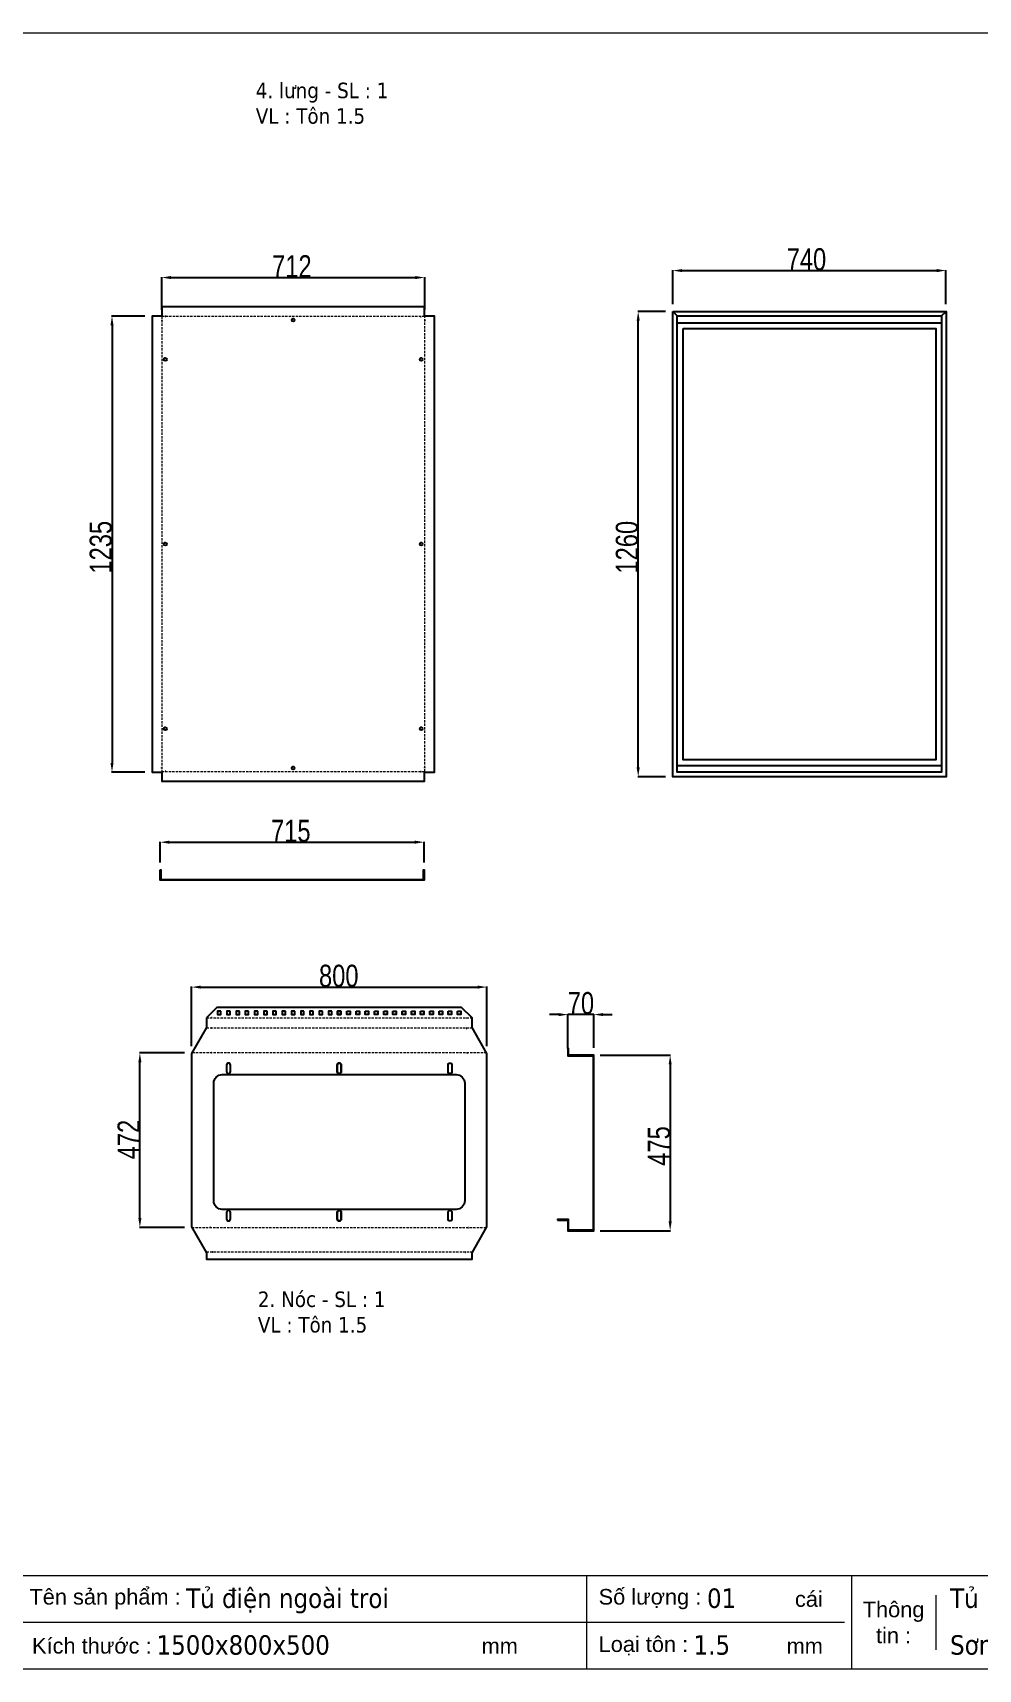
# Model space of a CAD drawing. Header units: inches. Extents: x 21 to 136330, y 8 to 58290.
# Drawn here: x 63787 to 66349, y 40820 to 45252 of the extents above; entities that cross this region are included whole.
import ezdxf
from ezdxf.enums import TextEntityAlignment as Align

# ---------------------------------------------------------------- set-up
doc = ezdxf.new("R2010")
doc.units = ezdxf.units.IN
doc.header["$MEASUREMENT"] = 0
doc.linetypes.add('HIDDEN', pattern=[9.525, 6.35, -3.175])
doc.layers.add('0 @ 1', color=7, linetype='Continuous')
doc.layers.add('@.0.DM. NÉT CHÍNH', color=7, linetype='Continuous')
doc.layers.add('0 TĂNG CỨNG', color=7, linetype='Continuous', lineweight=15)
doc.layers.add('@.0.DM. NÉT ĐỨT', color=8, linetype='HIDDEN', lineweight=9)
doc.layers.add('@.DM. KÍCH THƯỚC', color=8, linetype='Continuous', transparency=0.2)
doc.layers.add('@.DM. KÍCH THƯỚC @ 1', color=8, linetype='Continuous', transparency=0.2)
doc.styles.add('ARIAL', font='arial.ttf')
doc.styles.add('Note Text (ISO)', font='tahoma.ttf')
doc.styles.add('roman', font='roman.shx', dxfattribs={"width": 0.8})
doc.styles.add('Tahoma (Input Text)', font='tahoma.ttf')
doc.dimstyles.new('Kích thước Duy Mạnh', dxfattribs={"dimtxt": 30, "dimasz": 25, "dimexe": 1.25, "dimexo": 20, "dimtad": 1, "dimdec": 1, "dimtxsty": 'roman', "dimcen": 2.5, "dimclrd": 8, "dimclre": 8, "dimclrt": 2, "dimadec": 0, "dimazin": 0, "dimtfac": 1, "dimtdec": 1, "dimtix": 1, "dimtmove": 0, "dimatfit": 3, "dimfxl": 1, "dimtfillclr": 1, "dimarcsym": 0})

# ---------------------------------------------------------------- blocks, each defined once
blk = doc.blocks.new('KHUNG KT1')
at = {"color": 7}
for p, q in [((7128, -4752), (0, -4752)), ((4052.8, -4752), (4052.8, -5040)), ((4868.8, -4752), (4868.8, -5040)), ((5128.7, -4812), (5128.7, -4980)), ((4848, -4896), (0, -4896))]:
    blk.add_line(p, q, dxfattribs=at)
blk.add_lwpolyline([(0, 0), (7128, 0), (7128, -5040), (0, -5040)], close=True, dxfattribs=at)
at = {"color": 2, "char_height": 48, "style": 'ARIAL'}
for s, insert, width, attachment_point in [('  Tên sản phẩm :', (2299.1, -4824), 2202.321, 4), ('  Số lượng :', (4052.8, -4824), 2202.321, 4), ('cái', (4695, -4824), 2202.321, 4), ('Thông\\Ptin :', (4998.8, -4896), 259.945, 5), ('  Loại tôn :', (4052.8, -4968), 2202.321, 4), ('  Kích thước :', (2307, -4968), 2202.321, 4), ('mm', (3729.5, -4968), 2202.321, 4), ('mm', (4669.3, -4968), 2202.321, 4)]:
    blk.add_mtext(s, dxfattribs=dict(at, insert=insert, width=width, attachment_point=attachment_point))
at = {"color": 1, "style": 'Tahoma (Input Text)', "flags": 8}
for tag, p in [('#03', (1514.7, -4846.3)), ('#01', (328.9, -4851.1)), ('#05', (2819, -4851.1)), ('#07', (4424, -4851.1)), ('#09', (5172.9, -4851.1)), ('#02', (189.8, -4995.1)), ('#04', (1755.3, -4995.1)), ('#06', (2727.8, -4995.1)), ('#08', (4382.7, -4995.1)), ('#10', (5172.9, -4995.1))]:
    blk.add_attdef(tag, p, '', height=60, dxfattribs=at)
blk.add_attdef('#11', text='', height=60, dxfattribs=at).set_placement((6996, -4961.6), align=Align.CENTER)
at = {"layer": '0 TĂNG CỨNG', "color": 1, "style": 'ARIAL'}
blk.add_attdef('#12', (852.8, -4987.6), '', height=60, dxfattribs=at)
blk = doc.blocks.new('*D2303')
at = {"layer": '@.DM. KÍCH THƯỚC', "color": 8, "lineweight": -2, "transparency": 16777216}
for p, q in [((64090.7, 44484.5), (64000.9, 44484.5)), ((64090.7, 43249.5), (64000.9, 43249.5))]:
    blk.add_line(p, q, dxfattribs=at)
at = {"layer": '@.DM. KÍCH THƯỚC', "lineweight": -2, "transparency": 16777216}
blk.add_line((64002.2, 44459.5), (64002.2, 43274.5), dxfattribs=at)
at = {"layer": '@.DM. KÍCH THƯỚC', "transparency": 16777216}
for points in [[(63998, 44459.5), (64006.3, 44459.5), (64002.2, 44484.5)], [(63998, 43274.5), (64006.3, 43274.5), (64002.2, 43249.5)]]:
    blk.add_solid(points, dxfattribs=at)
at = {"layer": 'Defpoints', "color": 0, "transparency": 16777216}
for p in [(64110.7, 44484.5), (64002.2, 43249.5), (64110.7, 43249.5)]:
    blk.add_point(p, dxfattribs=at)
at = {"layer": '@.DM. KÍCH THƯỚC', "color": 2, "transparency": 16777216, "insert": (63941.6, 43787), "char_height": 60, "attachment_point": 1, "rotation": 90, "style": 'roman'}
blk.add_mtext('1235', dxfattribs=at)
blk = doc.blocks.new('*D2304')
at = {"layer": '@.DM. KÍCH THƯỚC', "color": 8, "lineweight": -2, "transparency": 16777216}
for p, q in [((64136.9, 44501.5), (64136.9, 44590)), ((64849.3, 44501.5), (64849.3, 44590))]:
    blk.add_line(p, q, dxfattribs=at)
at = {"layer": '@.DM. KÍCH THƯỚC', "lineweight": -2, "transparency": 16777216}
blk.add_line((64161.9, 44588.7), (64824.3, 44588.7), dxfattribs=at)
at = {"layer": '@.DM. KÍCH THƯỚC', "transparency": 16777216}
for points in [[(64161.9, 44592.9), (64161.9, 44584.5), (64136.9, 44588.7)], [(64824.3, 44592.9), (64824.3, 44584.5), (64849.3, 44588.7)]]:
    blk.add_solid(points, dxfattribs=at)
at = {"layer": 'Defpoints', "color": 0, "transparency": 16777216}
for p in [(64849.3, 44588.7), (64136.9, 44481.5), (64849.3, 44481.5)]:
    blk.add_point(p, dxfattribs=at)
at = {"layer": '@.DM. KÍCH THƯỚC', "color": 2, "transparency": 16777216, "insert": (64435.9, 44649.3), "char_height": 60, "attachment_point": 1, "style": 'roman'}
blk.add_mtext('712', dxfattribs=at)
blk = doc.blocks.new('*D2305')
at = {"layer": '@.DM. KÍCH THƯỚC', "color": 8, "lineweight": -2, "transparency": 16777216}
for p, q in [((64132.6, 43004.8), (64132.6, 43061)), ((64847.6, 43004.8), (64847.6, 43061))]:
    blk.add_line(p, q, dxfattribs=at)
at = {"layer": '@.DM. KÍCH THƯỚC', "lineweight": -2, "transparency": 16777216}
blk.add_line((64157.6, 43059.7), (64822.6, 43059.7), dxfattribs=at)
at = {"layer": '@.DM. KÍCH THƯỚC', "transparency": 16777216}
for points in [[(64157.6, 43063.9), (64157.6, 43055.6), (64132.6, 43059.7)], [(64822.6, 43063.9), (64822.6, 43055.6), (64847.6, 43059.7)]]:
    blk.add_solid(points, dxfattribs=at)
at = {"layer": 'Defpoints', "color": 0, "transparency": 16777216}
for p in [(64847.6, 43059.7), (64132.6, 42984.8), (64847.6, 42984.8)]:
    blk.add_point(p, dxfattribs=at)
at = {"layer": '@.DM. KÍCH THƯỚC', "color": 2, "transparency": 16777216, "insert": (64433, 43120.4), "char_height": 60, "attachment_point": 1, "style": 'roman'}
blk.add_mtext('715', dxfattribs=at)
blk = doc.blocks.new('*D2318')
at = {"layer": '@.DM. KÍCH THƯỚC', "color": 8, "lineweight": -2, "transparency": 16777216}
for p, q in [((65521.8, 44517), (65521.8, 44608.9)), ((66261.7, 44517), (66261.7, 44608.9))]:
    blk.add_line(p, q, dxfattribs=at)
at = {"layer": '@.DM. KÍCH THƯỚC', "lineweight": -2, "transparency": 16777216}
blk.add_line((65546.8, 44607.6), (66236.7, 44607.6), dxfattribs=at)
at = {"layer": '@.DM. KÍCH THƯỚC', "transparency": 16777216}
for points in [[(65546.8, 44611.8), (65546.8, 44603.4), (65521.8, 44607.6)], [(66236.7, 44611.8), (66236.7, 44603.4), (66261.7, 44607.6)]]:
    blk.add_solid(points, dxfattribs=at)
at = {"layer": 'Defpoints', "color": 0, "transparency": 16777216}
for p in [(66261.7, 44607.6), (65521.8, 44497), (66261.7, 44497)]:
    blk.add_point(p, dxfattribs=at)
at = {"layer": '@.DM. KÍCH THƯỚC', "color": 2, "transparency": 16777216, "insert": (65830.1, 44668.2), "char_height": 60, "attachment_point": 1, "style": 'roman'}
blk.add_mtext('740', dxfattribs=at)
blk = doc.blocks.new('*D2319')
at = {"layer": '@.DM. KÍCH THƯỚC', "color": 8, "lineweight": -2, "transparency": 16777216}
for p, q in [((65501.8, 44497), (65426.5, 44497)), ((65501.8, 43237.1), (65426.5, 43237.1))]:
    blk.add_line(p, q, dxfattribs=at)
at = {"layer": '@.DM. KÍCH THƯỚC', "lineweight": -2, "transparency": 16777216}
blk.add_line((65427.8, 43262.1), (65427.8, 44472), dxfattribs=at)
at = {"layer": '@.DM. KÍCH THƯỚC', "transparency": 16777216}
for points in [[(65423.6, 44472), (65431.9, 44472), (65427.8, 44497)], [(65423.6, 43262.1), (65431.9, 43262.1), (65427.8, 43237.1)]]:
    blk.add_solid(points, dxfattribs=at)
at = {"layer": 'Defpoints', "color": 0, "transparency": 16777216}
for p in [(65427.8, 44497), (65521.8, 44497), (65521.8, 43237.1)]:
    blk.add_point(p, dxfattribs=at)
at = {"layer": '@.DM. KÍCH THƯỚC', "color": 2, "transparency": 16777216, "insert": (65367.1, 43787), "char_height": 60, "attachment_point": 1, "rotation": 90, "style": 'roman'}
blk.add_mtext('1260', dxfattribs=at)
blk = doc.blocks.new('*D2406')
at = {"layer": '@.DM. KÍCH THƯỚC', "color": 8, "lineweight": -2, "transparency": 16777216}
for p, q in [((64217.8, 42507.3), (64217.8, 42668.5)), ((65017.8, 42507.3), (65017.8, 42668.5))]:
    blk.add_line(p, q, dxfattribs=at)
at = {"layer": '@.DM. KÍCH THƯỚC', "lineweight": -2, "transparency": 16777216}
blk.add_line((64242.8, 42667.3), (64992.8, 42667.3), dxfattribs=at)
at = {"layer": '@.DM. KÍCH THƯỚC', "transparency": 16777216}
for points in [[(64242.8, 42671.4), (64242.8, 42663.1), (64217.8, 42667.3)], [(64992.8, 42671.4), (64992.8, 42663.1), (65017.8, 42667.3)]]:
    blk.add_solid(points, dxfattribs=at)
at = {"layer": 'Defpoints', "color": 0, "transparency": 16777216}
for p in [(65017.8, 42667.3), (64217.8, 42487.3), (65017.8, 42487.3)]:
    blk.add_point(p, dxfattribs=at)
at = {"layer": '@.DM. KÍCH THƯỚC', "color": 2, "transparency": 16777216, "insert": (64563, 42727.9), "char_height": 60, "attachment_point": 1, "style": 'roman'}
blk.add_mtext('800', dxfattribs=at)
blk = doc.blocks.new('*D2407')
at = {"layer": '@.DM. KÍCH THƯỚC', "color": 8, "lineweight": -2, "transparency": 16777216}
for p, q in [((64198.7, 42489), (64076.5, 42489)), ((64198.7, 42016.6), (64076.5, 42016.6))]:
    blk.add_line(p, q, dxfattribs=at)
at = {"layer": '@.DM. KÍCH THƯỚC', "lineweight": -2, "transparency": 16777216}
blk.add_line((64077.7, 42041.6), (64077.7, 42464), dxfattribs=at)
at = {"layer": '@.DM. KÍCH THƯỚC', "transparency": 16777216}
for points in [[(64073.6, 42464), (64081.9, 42464), (64077.7, 42489)], [(64073.6, 42041.6), (64081.9, 42041.6), (64077.7, 42016.6)]]:
    blk.add_solid(points, dxfattribs=at)
at = {"layer": 'Defpoints', "color": 0, "transparency": 16777216}
for p in [(64077.7, 42489), (64218.7, 42489), (64218.7, 42016.6)]:
    blk.add_point(p, dxfattribs=at)
at = {"layer": '@.DM. KÍCH THƯỚC', "color": 2, "transparency": 16777216, "insert": (64017.1, 42200.9), "char_height": 60, "attachment_point": 1, "rotation": 90, "style": 'roman'}
blk.add_mtext('472', dxfattribs=at)
blk = doc.blocks.new('*D2408')
at = {"layer": '@.DM. KÍCH THƯỚC', "color": 8, "lineweight": -2, "transparency": 16777216}
for p, q in [((65324.6, 42482.7), (65515.7, 42482.7)), ((65324.6, 42007.7), (65515.7, 42007.7))]:
    blk.add_line(p, q, dxfattribs=at)
at = {"layer": '@.DM. KÍCH THƯỚC', "lineweight": -2, "transparency": 16777216}
blk.add_line((65514.4, 42457.7), (65514.4, 42032.7), dxfattribs=at)
at = {"layer": '@.DM. KÍCH THƯỚC', "transparency": 16777216}
for points in [[(65510.3, 42457.7), (65518.6, 42457.7), (65514.4, 42482.7)], [(65510.3, 42032.7), (65518.6, 42032.7), (65514.4, 42007.7)]]:
    blk.add_solid(points, dxfattribs=at)
at = {"layer": 'Defpoints', "color": 0, "transparency": 16777216}
for p in [(65304.6, 42482.7), (65304.6, 42007.7), (65514.4, 42007.7)]:
    blk.add_point(p, dxfattribs=at)
at = {"layer": '@.DM. KÍCH THƯỚC', "color": 2, "transparency": 16777216, "insert": (65453.8, 42183.5), "char_height": 60, "attachment_point": 1, "rotation": 90, "style": 'roman'}
blk.add_mtext('475', dxfattribs=at)
blk = doc.blocks.new('*U2026')
at = {"layer": '@.0.DM. NÉT CHÍNH', "color": 2}
blk.add_lwpolyline([(-4.5, 4.5), (4.5, 4.5), (4.5, -4.5), (-4.5, -4.5)], close=True, dxfattribs=at)
blk = doc.blocks.new('*U2015')
at = {"layer": '@.0.DM. NÉT CHÍNH', "color": 0, "linetype": 'ByBlock', "lineweight": -2, "transparency": 16777216}
for p in [(0, 0), (25, 0), (50, 0), (75, 0), (100, 0), (125, 0), (150, 0), (175, 0), (200, 0), (225, 0), (250, 0), (275, 0), (300, 0), (325, 0)]:
    blk.add_blockref('*U2026', p, dxfattribs=at)
blk = doc.blocks.new('*U2024')
at = {"layer": '@.0.DM. NÉT CHÍNH', "color": 2}
blk.add_lwpolyline([(-4.5, 4.5), (4.5, 4.5), (4.5, -4.5), (-4.5, -4.5)], close=True, dxfattribs=at)
blk = doc.blocks.new('*U2025')
at = {"layer": '@.0.DM. NÉT CHÍNH', "color": 0, "linetype": 'ByBlock', "lineweight": -2, "transparency": 16777216}
for p in [(0, 0), (25, 0), (50, 0), (75, 0), (100, 0), (125, 0), (150, 0), (175, 0), (200, 0), (225, 0), (250, 0), (275, 0), (300, 0), (325, 0)]:
    blk.add_blockref('*U2024', p, dxfattribs=at)
blk = doc.blocks.new('*D2409')
at = {"lineweight": -2, "transparency": 16777216}
for p, q in [((65212.6, 42592.8), (65187.6, 42592.8)), ((65307.6, 42592.8), (65237.6, 42592.8)), ((65332.6, 42592.8), (65357.6, 42592.8))]:
    blk.add_line(p, q, dxfattribs=at)
at = {"color": 8, "lineweight": -2, "transparency": 16777216}
for p, q in [((65237.6, 42501.2), (65237.6, 42594.1)), ((65307.6, 42502.7), (65307.6, 42594.1))]:
    blk.add_line(p, q, dxfattribs=at)
at = {"transparency": 16777216}
for points in [[(65212.6, 42597), (65212.6, 42588.7), (65237.6, 42592.8)], [(65332.6, 42597), (65332.6, 42588.7), (65307.6, 42592.8)]]:
    blk.add_solid(points, dxfattribs=at)
at = {"layer": 'Defpoints', "color": 0, "transparency": 16777216}
for p in [(65237.6, 42592.8), (65237.6, 42481.2), (65307.6, 42482.7)]:
    blk.add_point(p, dxfattribs=at)
at = {"color": 2, "transparency": 16777216, "insert": (65272.6, 42623.5), "char_height": 60, "attachment_point": 5, "style": 'roman'}
blk.add_mtext('70', dxfattribs=at)

msp = doc.modelspace()

# ---------------------------------------------------------------- linework, layer by layer
at = {"layer": '@.0.DM. NÉT CHÍNH', "color": 0}
for p, q in [((65533.7758, 44484.9522), (65521.7758, 44496.9522)), ((66249.7758, 44484.9522), (66261.7758, 44496.8814)), ((65533.8465, 44466.4522), (66249.7051, 44466.4522)), ((65533.8465, 43267.4522), (66249.7051, 43267.4522))]:
    msp.add_line(p, q, dxfattribs=at)
at = {"layer": '@.0.DM. NÉT CHÍNH', "color": 1}
for p, q in [((64136.8946, 44473.9008), (64136.8946, 44472.4008)), ((64148.0141, 44483.1486), (64146.5141, 44483.1486)), ((64838.1679, 44483.1486), (64839.6679, 44483.1486)), ((64849.2875, 44473.9008), (64849.2875, 44472.4008)), ((64136.8946, 43260.0035), (64136.8946, 43261.5035)), ((64849.2875, 43260.0035), (64849.2875, 43261.5035)), ((64148.0141, 43250.7557), (64146.5141, 43250.7557)), ((64838.1679, 43250.7557), (64839.6679, 43250.7557)), ((64273.4555, 42583.765), (64271.9555, 42583.765)), ((64273.5853, 42556.3721), (64272.0853, 42556.3721)), ((64962.064, 42556.3721), (64963.564, 42556.3721)), ((64962.1938, 42583.765), (64963.6938, 42583.765)), ((64271.9742, 42488.9792), (64270.4742, 42488.9792)), ((64963.6751, 42488.9792), (64965.1751, 42488.9792)), ((64269.0595, 42016.5863), (64267.5595, 42016.5863)), ((64966.5898, 42016.5863), (64968.0898, 42016.5863)), ((64276.0201, 41949.1933), (64274.5201, 41949.1933)), ((64959.6292, 41949.1933), (64961.1292, 41949.1933))]:
    msp.add_line(p, q, dxfattribs=at)
at = {"layer": '@.0.DM. NÉT CHÍNH'}
for p, q in [((64137.291, 44484.3697), (64137.291, 44483.1486)), ((64848.891, 44484.3697), (64848.891, 44483.1486)), ((64137.291, 43249.5347), (64137.291, 43250.7557)), ((64848.891, 43249.5347), (64848.891, 43250.7557))]:
    msp.add_line(p, q, dxfattribs=at)
for points in [[(64848.891, 43249.4522), (64875.4839, 43249.4522), (64875.4839, 44484.4522), (64848.891, 44484.4522), (64848.891, 44509.3451), (64137.291, 44509.3451), (64137.291, 44484.4522), (64110.6981, 44484.4522), (64110.6981, 43249.4522), (64137.291, 43249.4522), (64137.291, 43224.5592), (64848.891, 43224.5592)], [(65549.2758, 44450.9522), (66234.2758, 44450.9522), (66234.2758, 43282.9522), (65549.2758, 43282.9522)], [(64132.6003, 42984.7838), (64134.1003, 42984.7838), (64134.1003, 42958.7838), (64846.1003, 42958.7838), (64846.1003, 42984.7838), (64847.6003, 42984.7838), (64847.6003, 42957.2838), (64132.6003, 42957.2838)], [(64257.8247, 42583.9615), (64257.8247, 42557.6756), (64217.8247, 42487.6756), (64217.8247, 42017.8898), (64257.8247, 41947.8898), (64257.8247, 41930.4969), (64977.8247, 41930.4969), (64977.8247, 41947.8898), (65017.8247, 42017.8898), (65017.8247, 42487.6756), (64977.8247, 42557.6756), (64977.8247, 42583.9615), (64949.3247, 42612.4615), (64286.3247, 42612.4615)], [(65209.084, 42036.218), (65237.584, 42036.218), (65237.584, 42007.718), (65307.584, 42007.718), (65307.584, 42482.718), (65239.084, 42482.718), (65239.084, 42501.218), (65237.584, 42501.218), (65237.584, 42481.218), (65306.084, 42481.218), (65306.084, 42009.218), (65239.084, 42009.218), (65239.084, 42037.718), (65209.084, 42037.718)]]:
    msp.add_lwpolyline(points, close=True, dxfattribs=at)
at = {"layer": '@.0.DM. NÉT CHÍNH', "color": 0}
for points in [[(65521.7758, 44496.9522), (66261.7758, 44496.9522), (66261.7758, 43236.9522), (65521.7758, 43236.9522)], [(65533.7758, 44484.9522), (66249.7758, 44484.9522), (66249.7758, 43248.9522), (65533.7758, 43248.9522)]]:
    msp.add_lwpolyline(points, close=True, dxfattribs=at)
at = {"layer": '@.0.DM. NÉT CHÍNH', "color": 2}
for points in [[(64312.5747, 42456.2827), (64312.5747, 42438.3719, 1), (64323.0747, 42438.3719), (64323.0747, 42456.2827, 1)], [(64623.0747, 42456.2827), (64623.0747, 42438.3719, -1), (64612.5747, 42438.3719), (64612.5747, 42456.2827, -1)], [(64612.5747, 42456.2827), (64612.5747, 42438.3719, 1), (64623.0747, 42438.3719), (64623.0747, 42456.2827, 1)], [(64923.0747, 42456.2827), (64923.0747, 42438.3719, -1), (64912.5747, 42438.3719), (64912.5747, 42456.2827, -1)], [(64300.8247, 42430.2827), (64934.8247, 42430.2827, -0.414213562), (64957.8247, 42407.2827), (64957.8247, 42088.2827, -0.414213562), (64934.8247, 42065.2827), (64300.8247, 42065.2827, -0.414213562), (64277.8247, 42088.2827), (64277.8247, 42407.2827, -0.414213562)], [(64312.5747, 42057.2381), (64312.5747, 42039.3273, 1), (64323.0747, 42039.3273), (64323.0747, 42057.2381, 1)], [(64612.5747, 42057.2381), (64612.5747, 42039.3273, 1), (64623.0747, 42039.3273), (64623.0747, 42057.2381, 1)], [(64623.0747, 42057.2381), (64623.0747, 42039.3273, -1), (64612.5747, 42039.3273), (64612.5747, 42057.2381, -1)], [(64923.0747, 42057.2381), (64923.0747, 42039.3273, -1), (64912.5747, 42039.3273), (64912.5747, 42057.2381, -1)]]:
    msp.add_lwpolyline(points, format="xyb", close=True, dxfattribs=at)
for centre in [(64493.091, 44473.4486), (64146.591, 44366.9522), (64839.591, 44366.9522), (64146.591, 43866.9522), (64839.591, 43866.9522), (64146.591, 43366.9522), (64839.591, 43366.9522), (64493.091, 43260.4557)]:
    msp.add_circle(centre, 4, dxfattribs=at)
at = {"layer": '@.0.DM. NÉT ĐỨT'}
for p, q in [((64979.3247, 42556.3721), (64256.3247, 42556.3721)), ((64257.8247, 42583.765), (64977.8247, 42583.765)), ((65016.946, 42488.9792), (64218.7033, 42488.9792)), ((64218.7033, 42016.5863), (65016.946, 42016.5863)), ((64979.3247, 41949.1933), (64256.3247, 41949.1933))]:
    msp.add_line(p, q, dxfattribs=at)
msp.add_lwpolyline([(64849.2875, 44483.1486), (64136.8946, 44483.1486), (64136.8946, 43250.7557), (64849.2875, 43250.7557)], close=True, dxfattribs=at)

# ---------------------------------------------------------------- block references
at = {"layer": '0 TĂNG CỨNG', "color": 1}
ref = msp.add_blockref('KHUNG KT1', (61724.2253, 45251.6693), dxfattribs=dict(at, xscale=0.8792977987369557, yscale=0.8792977987369557, zscale=0.8792977987369557))
ref.add_attrib('#05', 'Tủ điện ngoài troi', (64202.9738, 40986.1425), dxfattribs={"layer": '0', "color": 1, "height": 52.757868, "style": 'Tahoma (Input Text)'})
ref.add_attrib('#06', '1500x800x500', (64122.8109, 40859.5236), dxfattribs={"layer": '0', "color": 1, "height": 52.757868, "style": 'Tahoma (Input Text)'})
ref.add_attrib('#07', '01', (65614.2518, 40986.1425), dxfattribs={"layer": '0', "color": 1, "height": 52.75787, "style": 'Tahoma (Input Text)'})
ref.add_attrib('#08', '1.5', (65577.8832, 40859.5236), dxfattribs={"layer": '0', "color": 1, "height": 52.75787, "style": 'Tahoma (Input Text)'})
ref.add_attrib('#10', 'Sơn tĩnh điện màu Ghi RAL 7035', (66272.7448, 40859.5236), dxfattribs={"layer": '0', "color": 1, "height": 52.757868, "style": 'Tahoma (Input Text)'})
ref.add_attrib('#09', 'Tủ ngoài troi - 2 cánh - thanh gá', (66272.7448, 40986.1425), dxfattribs={"layer": '0', "color": 1, "height": 52.757868, "style": 'Tahoma (Input Text)'})
at = {"layer": '@.0.DM. NÉT CHÍNH', "xscale": -1}
msp.add_blockref('*U2025', (64617.8247, 42597.4615), dxfattribs=at)
at = {"layer": '@.0.DM. NÉT CHÍNH'}
msp.add_blockref('*U2015', (64617.8247, 42597.4615), dxfattribs=at)

# ---------------------------------------------------------------- texts
at = {"layer": '@.0.DM. NÉT CHÍNH', "color": 2, "char_height": 41.999999, "width": 551.411705, "attachment_point": 1, "line_spacing_factor": 0.987884, "style": 'Note Text (ISO)'}
for s, insert in [('\\fTahoma|b0|i0;4. lưng - SL : 1\\P\\fTahoma|b0|i0;VL : Tôn 1.5\\P', (64391.7011, 45116.3881)), ('2. Nóc - SL : 1\\PVL : Tôn 1.5', (64397.3814, 41843.0453))]:
    msp.add_mtext(s, dxfattribs=dict(at, insert=insert))

# ---------------------------------------------------------------- dimensions: what is measured, and where the dimension line sits
at = {"layer": '0 @ 1'}
dim = msp.add_linear_dim(base=(65237.584, 42592.8338), p1=(65307.584, 42482.718), p2=(65237.584, 42481.218), dimstyle='Kích thước Duy Mạnh', override={"dimscale": 1, "dimtxt": 60, "dimdec": 0, "dimclrd": 256, "dimtdec": 0, "dimtix": 1, "dimtofl": 1, "dimtmove": 0, "dimatfit": 3}, dxfattribs=at)
dim.commit()
dim.dimension.update_dxf_attribs({"geometry": '*D2409', "text_midpoint": (65272.584, 42623.4588)})
at = {"layer": '@.DM. KÍCH THƯỚC @ 1', "color": 0}
for base, p1, p2, angle, picture, middle in [((64849.2875, 44588.7087), (64136.8946, 44481.4522), (64849.2875, 44481.4522), 180, '*D2304', (64493.091, 44588.7087)), ((66261.7051, 44607.6161), (65521.8465, 44497.0229), (66261.7051, 44497.0229), 180, '*D2318', (65891.7758, 44607.6161)), ((65427.7692, 44496.9522), (65521.7758, 43237.0936), (65521.7758, 44496.9522), 90, '*D2319', (65427.7692, 43867.0229)), ((64002.183, 43249.4522), (64110.6981, 44484.4522), (64110.6981, 43249.4522), 90, '*D2303', (64002.183, 43866.9522)), ((65017.8247, 42667.2827), (64217.8247, 42487.2827), (65017.8247, 42487.2827), 180, '*D2406', (64624.7025, 42667.2827)), ((64077.7447, 42488.9792), (64218.7033, 42016.5863), (64218.7033, 42488.9792), 90, '*D2407', (64077.7447, 42262.6225)), ((65514.4207, 42007.718), (65304.584, 42482.718), (65304.584, 42007.718), 270, '*D2408', (65514.4207, 42245.218))]:
    dim = msp.add_linear_dim(base=base, p1=p1, p2=p2, angle=angle, dimstyle='Kích thước Duy Mạnh', override={"dimscale": 1, "dimtxt": 60, "dimdec": 0, "dimclrd": 256, "dimtdec": 0, "dimtix": 1, "dimtofl": 0, "dimtmove": 0, "dimatfit": 1}, dxfattribs=at)
    dim.commit()
    dim.dimension.update_dxf_attribs({"geometry": picture, "text_midpoint": middle, "dimtype": 128})
dim = msp.add_linear_dim(base=(64847.6003, 43059.7442), p1=(64132.6003, 42984.7838), p2=(64847.6003, 42984.7838), dimstyle='Kích thước Duy Mạnh', override={"dimscale": 1, "dimtxt": 60, "dimdec": 0, "dimclrd": 256, "dimtdec": 0, "dimtix": 1, "dimtofl": 0, "dimtmove": 0, "dimatfit": 1}, dxfattribs=at)
dim.commit()
dim.dimension.update_dxf_attribs({"geometry": '*D2305', "text_midpoint": (64490.1003, 43059.7442), "dimtype": 128})

doc.saveas('drawing.dxf')
